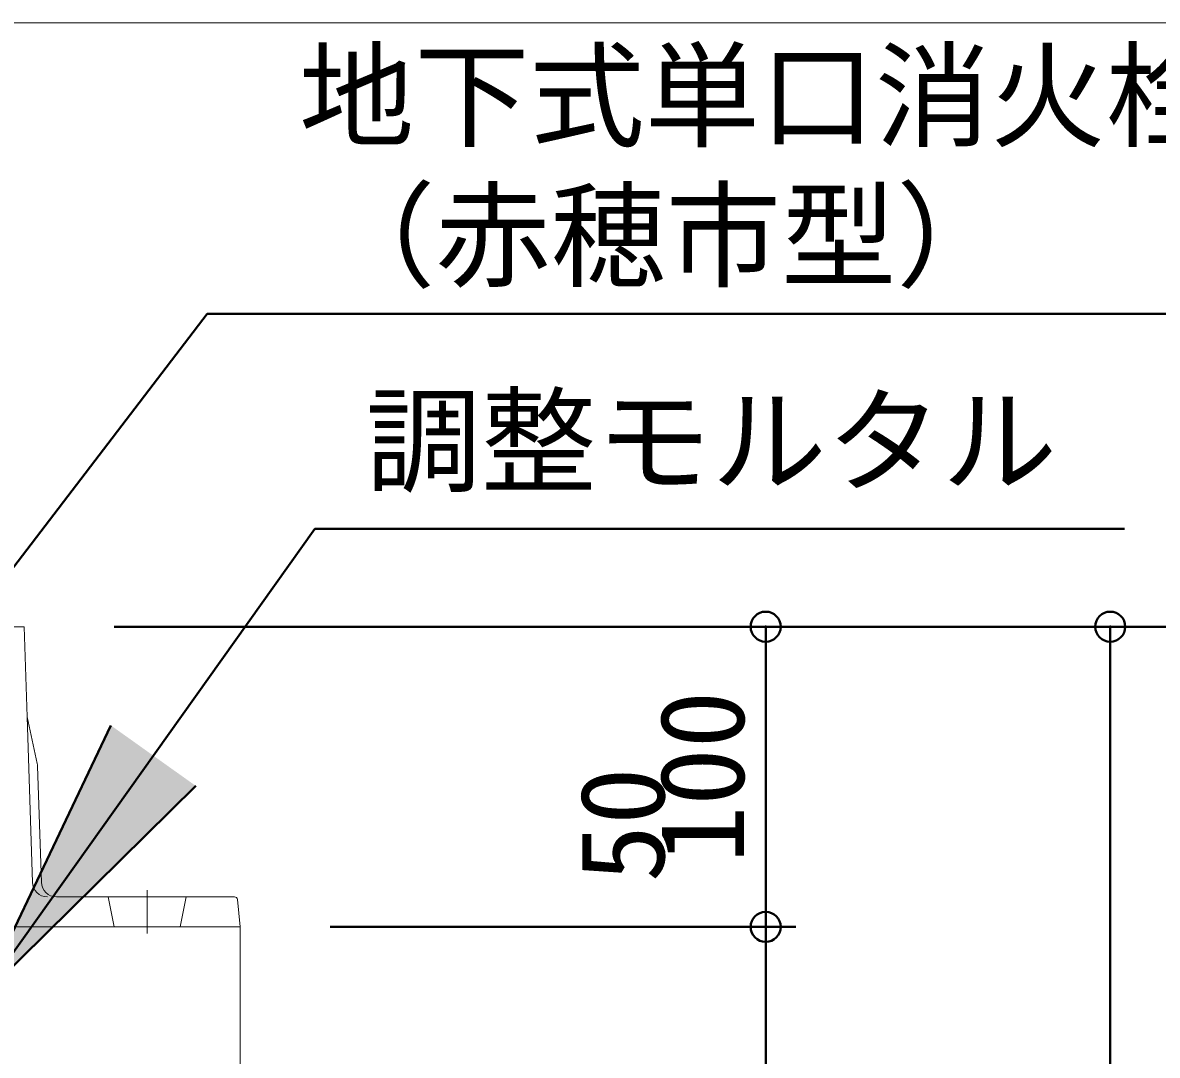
# Model space of a CAD drawing. Units: millimetres at full size, sheet at 1:20. Extents: x -5817 to 7940, y -3160 to 3160.
# Drawn here: x 763.2 to 1141.3, y 853.3 to 1197.3 of the extents above; entities that cross this region are included whole.
import ezdxf
from ezdxf.enums import TextEntityAlignment as Align

# ---------------------------------------------------------------- set-up
doc = ezdxf.new("R2010")
doc.units = ezdxf.units.MM
doc.header["$LTSCALE"] = 20
doc.header["$PDMODE"] = 32
doc.header["$PDSIZE"] = 10
for name, color, linetype, lineweight in [('0-7_TEMP01', 3, 'Continuous', 18), ('0-9_躯体', 7, 'Continuous', 9), ('0-E_寸法', 1, 'Continuous', 40)]:
    doc.layers.add(name, color=color, linetype=linetype, lineweight=lineweight)
doc.styles.add('ＭＳ ゴシック', font='')
doc.styles.get('ＭＳ ゴシック').set_extended_font_data('MS Gothic')

msp = doc.modelspace()

# ---------------------------------------------------------------- linework, layer by layer
at = {"layer": '0-7_TEMP01'}
for p, q in [((-4162.05, 1197.32), (1537.95, 1197.32)), ((804.75, 908.31), (804.75, 893.93))]:
    msp.add_line(p, q, dxfattribs=at)
at = {"layer": '0-9_躯体'}
for p, q in [((763.75, 996.11), (754.75, 996.11)), ((763.75, 996.11), (764.71, 966.11)), ((764.71, 966.11), (766.47, 910.95)), ((764.71, 966.11), (768.12, 950.56)), ((768.23, 949.64), (769.47, 910.95)), ((833.85, 906.11), (774.47, 906.11)), ((791.75, 906.11), (793.75, 896.11)), ((817.75, 906.11), (815.75, 896.11)), ((835.75, 896.11), (834.84, 905.21)), ((835.75, 896.11), (754.75, 896.11)), ((835.75, 896.11), (835.75, 846.11))]:
    msp.add_line(p, q, dxfattribs=at)
for centre, radius, start, end in [((763.24, 949.48), 5, 1.828, 12.381), ((771.47, 911.11), 5, 181.828, 270), ((774.47, 911.11), 5, 181.828, 270), ((833.85, 905.11), 1, 5.711, 90)]:
    msp.add_arc(centre, radius, start, end, dxfattribs=at)
at = {"layer": '0-E_寸法'}
for p, q in [((517.23, 698.29), (824.75, 1100.37)), ((824.75, 1100.37), (1196.46, 1100.37)), ((749.64, 872.93), (860.59, 1028.69)), ((860.59, 1028.69), (1130.36, 1028.69)), ((793.75, 996.11), (1020.83, 996.11)), ((793.75, 996.11), (1135.64, 996.11)), ((793.75, 996.11), (1235.26, 996.11)), ((1010.83, 996.11), (1010.83, 896.11)), ((1125.64, 996.11), (1125.64, 296.11)), ((749.64, 872.93), (792.64, 963.22)), ((749.64, 872.93), (820.92, 943.08)), ((865.75, 896.11), (1020.83, 896.11)), ((865.75, 896.11), (1020.83, 896.11)), ((1010.83, 896.11), (1010.83, 846.11))]:
    msp.add_line(p, q, dxfattribs=at)
for p in [(1010.83, 996.11), (1125.64, 996.11), (1010.83, 896.11)]:
    msp.add_point(p, dxfattribs=at)
msp.add_solid([(792.64, 963.22), (820.92, 943.08), (749.64, 872.93)], dxfattribs=at)

# ---------------------------------------------------------------- texts
at = {"layer": '0-E_寸法', "style": 'ＭＳ ゴシック'}
for s, p in [('地下式単口消火栓', (855.33, 1150.51)), ('（赤穂市型）', (862.38, 1103.88)), ('調整モルタル', (877.57, 1035.55))]:
    msp.add_text(s, height=28.15, dxfattribs=at).set_placement(p, align=Align.BOTTOM_LEFT)
for s, p in [('100', (1012.05, 917.31)), ('50', (985.48, 910.94))]:
    msp.add_text(s, height=28.15, rotation=90, dxfattribs=at).set_placement(p, align=Align.BOTTOM_LEFT)

doc.saveas('drawing.dxf')
